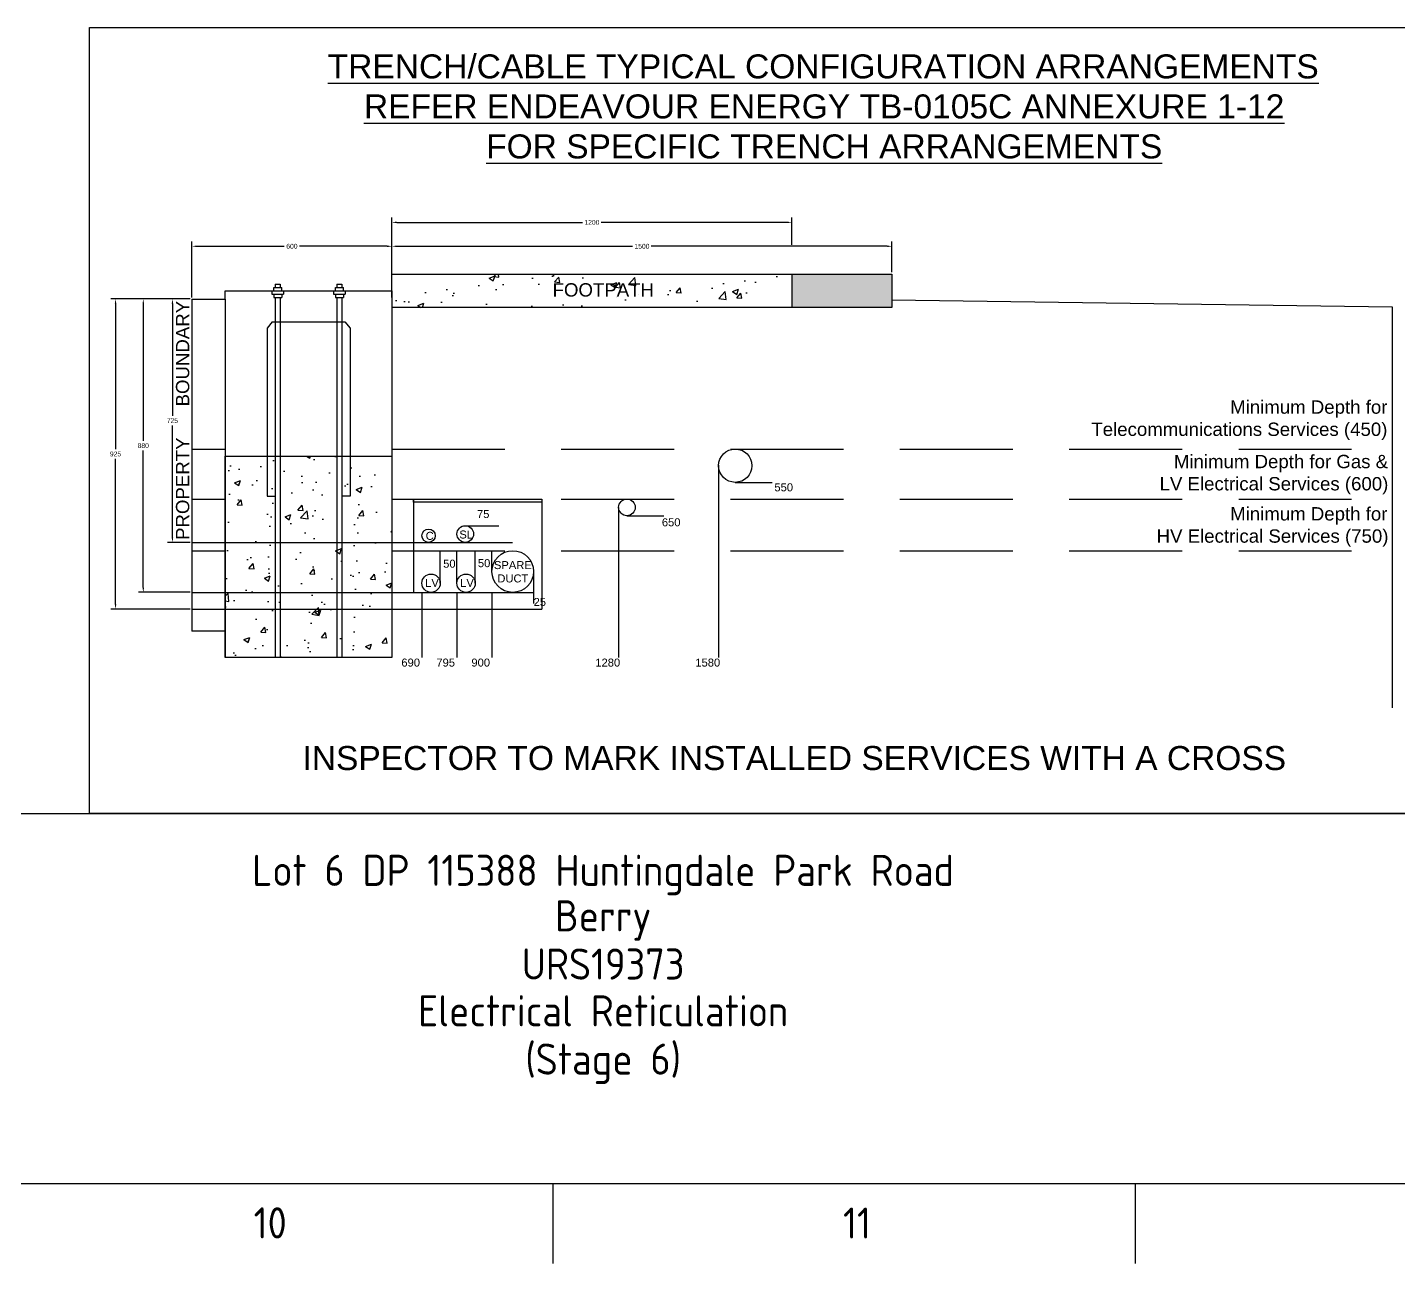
# Paper-space layout 'Retic2' of a CAD drawing. Header units: metres. Extents: x -30 to 845, y -5 to 581.
# Drawn here: x 610.5 to 764.8, y -5.4 to 133.7 of the extents above; entities that cross this region are included whole.
import ezdxf
from ezdxf.enums import TextEntityAlignment as Align

# ---------------------------------------------------------------- set-up
doc = ezdxf.new("R2010")
doc.units = ezdxf.units.M
doc.linetypes.add('DASHED2', pattern=[9.525, 6.35, -3.175])
doc.layers.get('0').update_dxf_attribs({"color": 6})
doc.layers.add('Notes', color=7, linetype='Continuous')
doc.layers.add('SupportsUG_SP_EXT', color=7, linetype='Continuous')
doc.styles.add('iecISOCP', font='isocp.shx')
doc.styles.get("Standard").update_dxf_attribs({"font": 'arial.ttf'})
doc.dimstyles.get("Standard").update_dxf_attribs({"dimtxt": 0.18, "dimasz": 0.18, "dimexe": 0.18, "dimexo": 0.0625, "dimgap": 0.09, "dimtad": 0, "dimtih": 1, "dimtoh": 1, "dimdec": 4, "dimzin": 0, "dimdsep": 46, "dimtxsty": 'Standard', "dimcen": 0.09, "dimadec": 0, "dimazin": 0, "dimtfac": 1, "dimtdec": 4, "dimtofl": 0, "dimtmove": 0, "dimatfit": 3, "dimfxl": 1, "dimtolj": 1, "dimtzin": 0, "dimarcsym": 0})
pattern_1 = [(50, (605.699, 124.722), (6.83193, -0.59772), [0.71438, -7.85813]), (355, (605.699, 124.722), (-1.3216, 7.16462), [0.5715, -6.2865]), (100.451, (606.2686, 124.672), (5.51034, 6.56688), [0.60713, -6.67838]), (46.184, (605.699, 126.627), (10.16546, -1.5766), [1.0716, -11.7872]), (96.636, (606.546, 126.496), (8.9027, 9.2785), [0.9107, -10.0176]), (351.184, (605.699, 126.627), (8.9027, 9.2784), [0.85725, -9.42975]), (21, (606.652, 126.151), (5.68556, -3.83496), [0.71438, -7.85813]), (326, (606.652, 126.151), (2.31758, 6.90705), [0.5715, -6.2865]), (71.4514, (607.1255, 125.831), (8.0031, 3.0721), [0.60713, -6.67838]), (37.5, (605.6992, 124.722), (0.11582, 3.170814), [0, -6.2103, 0, -6.38175, 0, -6.31031]), (7.5, (605.6992, 124.722), (2.50574, 3.75677), [0, -3.63855, 0, -6.06742, 0, -2.40506]), (327.5, (603.5752, 124.722), (5.08465, -0.21483), [0, -2.38125, 0, -7.4295, 0, -9.85838]), (317.5, (602.6227, 124.722), (5.55484, 0.9535), [0, -3.09563, 0, -4.93395, 0, -7.00088])]

# ---------------------------------------------------------------- blocks, each defined once
blk = doc.blocks.new('A1_FRAME_TITLE')
at = {"layer": 'Notes', "linetype": 'Continuous'}
for p, q in [((678.72, 5.97), (678.72, -3.03)), ((744.23, 5.97), (744.23, -3.03))]:
    blk.add_line(p, q, dxfattribs=at)
at = {"layer": 'Notes', "color": 3, "linetype": 'Continuous', "flags": 128}
for points in [[(123.8, 47.62), (844.88, 47.62)], [(-11.55, 5.97), (844.88, 5.97)]]:
    blk.add_lwpolyline(points, dxfattribs=at)
blk.add_attdef('DRAFT_NUM', (9.35, 23.29), '', height=2.5, rotation=90)
at = {"layer": 'Notes', "color": 7, "style": 'iecISOCP'}
for s, p in [('10', (645.06, -0.2)), ('11', (711.36, -0.22))]:
    blk.add_text(s, height=3.5, dxfattribs=at).set_placement(p)
for tag, p in [('CAP_NO', (513.19, 43.46)), ('IE_NUM', (513.05, 37.81)), ('REF_No_1', (335.24, 32.31)), ('REF_1', (362.52, 32.31)), ('GEN_WO', (441.71, 31.76)), ('HV_SWITCH', (513.46, 32.16)), ('REF_No_2', (335.24, 26.31)), ('REF_2', (362.52, 26.31)), ('OH_WO', (441.71, 25.81)), ('UBD_REF', (513.05, 25.83)), ('REF_No_3', (335.24, 20.31)), ('REF_3', (362.52, 20.31)), ('UG_WO', (441.71, 20.05)), ('GIS_MAP_No', (513.05, 20.04)), ('REF_No_4', (335.24, 14.31)), ('REF_4', (362.52, 14.31)), ('SUB_WO', (441.71, 13.81)), ('HV_OP_DIAG', (513.33, 14.2)), ('LGA', (512.95, 7.78))]:
    blk.add_attdef(tag, p, '', height=2.5, dxfattribs=at)
at = {"layer": 'Notes', "style": 'iecISOCP'}
for tag, p in [('T1', (684.37, 39.47)), ('T2', (684.37, 34.35)), ('T3', (684.37, 28.92)), ('T4', (684.37, 23.66)), ('T5', (684.37, 18.23)), ('T6', (684.37, 12.97))]:
    blk.add_attdef(tag, text='', height=3.5, dxfattribs=at).set_placement(p, align=Align.CENTER)
at = {"layer": 'Notes', "color": 7, "style": 'iecISOCP'}
for tag, p in [('scale', (567.76, 33.27)), ('DRAWN', (567.76, 24.93)), ('DATE', (567.76, 16.88)), ('CHD', (567.76, 8.37)), ('DESIGN', (605.62, 9.15))]:
    blk.add_attdef(tag, text='', height=2.5, dxfattribs=at).set_placement(p, align=Align.CENTER)
at = {"layer": 'Notes', "color": 4, "style": 'iecISOCP'}
blk.add_attdef('NUM', text='', height=7, dxfattribs=at).set_placement((812.88, 20.12), align=Align.MIDDLE_CENTER)
at = {"layer": 'Notes', "color": 1, "style": 'iecISOCP'}
blk.add_attdef('REV', text='', height=5, dxfattribs=at).set_placement((840.57, 17.1), align=Align.CENTER)
at = {"layer": 'Notes', "color": 7, "style": 'iecISOCP'}
for tag, p in [('NS', (811.23, 8.12)), ('SHTS', (825.93, 8.12))]:
    blk.add_attdef(tag, text='', height=2.5, dxfattribs=at).set_placement(p, align=Align.MIDDLE)
at = {"layer": 'Notes', "style": 'iecISOCP'}
blk.add_attdef('ExportID', (-11.47, 2.39), '', height=2.5, dxfattribs=at)
at = {"layer": 'Notes', "style": 'iecISOCP', "flags": 1}
for tag, p in [('ProjectType', (-6.37, -26.8)), ('ProjectNumber', (3.01, -26.82)), ('DrawingNumber', (14.96, -26.8)), ('ProjectDescription', (27.02, -26.83)), ('ExportDate', (39.74, -26.79)), ('ExportUserName', (48.61, -26.8)), ('DesignerCompanyName', (60.94, -26.79)), ('ExportAreaOfInterest', (76.55, -26.81)), ('GIS_SUCCESS', (91.45, -26.78)), ('CAD_SUCCESS', (101.24, -26.78)), ('DEPOTCODE', (111.56, -26.88)), ('ExportCategories', (119.53, -26.8)), ('Comments', (133.84, -26.88))]:
    blk.add_attdef(tag, p, '', height=1, dxfattribs=at)
blk = doc.blocks.new('*D93')
at = {"color": 0, "lineweight": -2, "transparency": 16777216}
for p, q in [((628.84, 103.1), (626.3, 103.1)), ((626.84, 102.56), (626.84, 89.96)), ((626.84, 76.26), (626.84, 88.86)), ((628.84, 75.72), (626.3, 75.72))]:
    blk.add_line(p, q, dxfattribs=at)
at = {"color": 0, "lineweight": 0, "transparency": 16777216}
for points in [[(626.75, 102.56), (626.93, 102.56), (626.84, 103.1)], [(626.75, 76.26), (626.93, 76.26), (626.84, 75.72)]]:
    blk.add_solid(points, dxfattribs=at)
at = {"layer": 'Defpoints', "color": 0, "lineweight": 0, "transparency": 16777216}
for p in [(629.03, 103.1), (626.84, 75.72), (629.03, 75.72)]:
    blk.add_point(p, dxfattribs=at)
at = {"color": 0, "transparency": 16777216, "insert": (626.84, 89.41), "char_height": 0.54, "attachment_point": 5}
blk.add_mtext('\\A1;725', dxfattribs=at)
blk = doc.blocks.new('*D94')
at = {"color": 0, "lineweight": -2, "transparency": 16777216}
for p, q in [((628.84, 103.1), (623.02, 103.1)), ((623.56, 102.56), (623.56, 87.14)), ((623.56, 70.64), (623.56, 86.05)), ((628.84, 70.1), (623.02, 70.1))]:
    blk.add_line(p, q, dxfattribs=at)
at = {"color": 0, "lineweight": 0, "transparency": 16777216}
for points in [[(623.47, 102.56), (623.65, 102.56), (623.56, 103.1)], [(623.47, 70.64), (623.65, 70.64), (623.56, 70.1)]]:
    blk.add_solid(points, dxfattribs=at)
at = {"layer": 'Defpoints', "color": 0, "lineweight": 0, "transparency": 16777216}
for p in [(629.03, 103.1), (623.56, 70.1), (629.03, 70.1)]:
    blk.add_point(p, dxfattribs=at)
at = {"color": 0, "transparency": 16777216, "insert": (623.56, 86.6), "char_height": 0.54, "attachment_point": 5}
blk.add_mtext('\\A1;880', dxfattribs=at)
blk = doc.blocks.new('*D95')
at = {"color": 0, "lineweight": -2, "transparency": 16777216}
for p, q in [((628.84, 103.1), (619.9, 103.1)), ((620.44, 102.56), (620.44, 86.21)), ((620.44, 68.76), (620.44, 85.11)), ((628.84, 68.22), (619.9, 68.22))]:
    blk.add_line(p, q, dxfattribs=at)
at = {"color": 0, "lineweight": 0, "transparency": 16777216}
for points in [[(620.35, 102.56), (620.53, 102.56), (620.44, 103.1)], [(620.35, 68.76), (620.53, 68.76), (620.44, 68.22)]]:
    blk.add_solid(points, dxfattribs=at)
at = {"layer": 'Defpoints', "color": 0, "lineweight": 0, "transparency": 16777216}
for p in [(629.03, 103.1), (620.44, 68.22), (629.03, 68.22)]:
    blk.add_point(p, dxfattribs=at)
at = {"color": 0, "transparency": 16777216, "insert": (620.44, 85.66), "char_height": 0.54, "attachment_point": 5}
blk.add_mtext('\\A1;925', dxfattribs=at)
blk = doc.blocks.new('*D96')
at = {"color": 0, "lineweight": -2, "transparency": 16777216}
for p, q in [((629.03, 103.28), (629.03, 109.57)), ((651.53, 103.28), (651.53, 109.57)), ((629.57, 109.03), (639.41, 109.03)), ((650.99, 109.03), (641.15, 109.03))]:
    blk.add_line(p, q, dxfattribs=at)
at = {"color": 0, "lineweight": 0, "transparency": 16777216}
for points in [[(629.57, 109.12), (629.57, 108.94), (629.03, 109.03)], [(650.99, 109.12), (650.99, 108.94), (651.53, 109.03)]]:
    blk.add_solid(points, dxfattribs=at)
at = {"layer": 'Defpoints', "color": 0, "lineweight": 0, "transparency": 16777216}
for p in [(651.53, 109.03), (629.03, 103.1), (651.53, 103.1)]:
    blk.add_point(p, dxfattribs=at)
at = {"color": 0, "transparency": 16777216, "insert": (640.28, 109.03), "char_height": 0.54, "attachment_point": 5}
blk.add_mtext('\\A1;600', dxfattribs=at)
blk = doc.blocks.new('*D97')
at = {"color": 0, "lineweight": -2, "transparency": 16777216}
for p, q in [((651.53, 106.1), (651.53, 109.57)), ((707.78, 106.1), (707.78, 109.57)), ((652.07, 109.03), (678.61, 109.03)), ((707.24, 109.03), (680.71, 109.03))]:
    blk.add_line(p, q, dxfattribs=at)
at = {"color": 0, "lineweight": 0, "transparency": 16777216}
for points in [[(652.07, 109.12), (652.07, 108.94), (651.53, 109.03)], [(707.24, 109.12), (707.24, 108.94), (707.78, 109.03)]]:
    blk.add_solid(points, dxfattribs=at)
at = {"layer": 'Defpoints', "color": 0, "lineweight": 0, "transparency": 16777216}
for p in [(707.78, 109.03), (651.53, 105.91), (707.78, 105.91)]:
    blk.add_point(p, dxfattribs=at)
at = {"color": 0, "transparency": 16777216, "insert": (679.66, 109.03), "char_height": 0.54, "attachment_point": 5}
blk.add_mtext('\\A1;1500', dxfattribs=at)
blk = doc.blocks.new('*D98')
at = {"color": 0, "lineweight": -2, "transparency": 16777216}
for p, q in [((651.53, 106.1), (651.53, 112.26)), ((652.07, 111.72), (672.98, 111.72)), ((695.99, 111.72), (675.08, 111.72)), ((696.53, 109.21), (696.53, 112.26))]:
    blk.add_line(p, q, dxfattribs=at)
at = {"color": 0, "lineweight": 0, "transparency": 16777216}
for points in [[(652.07, 111.81), (652.07, 111.63), (651.53, 111.72)], [(695.99, 111.81), (695.99, 111.63), (696.53, 111.72)]]:
    blk.add_solid(points, dxfattribs=at)
at = {"layer": 'Defpoints', "color": 0, "lineweight": 0, "transparency": 16777216}
for p in [(696.53, 111.72), (696.53, 109.03), (651.53, 105.91)]:
    blk.add_point(p, dxfattribs=at)
at = {"color": 0, "transparency": 16777216, "insert": (674.03, 111.72), "char_height": 0.54, "attachment_point": 5}
blk.add_mtext('\\A1;1200', dxfattribs=at)
blk = doc.blocks.new('*D107')
at = {"color": 0, "lineweight": -2, "transparency": 16777216}
for p, q in [((628.84, 103.1), (626.3, 103.1)), ((626.84, 102.56), (626.84, 89.96)), ((626.84, 76.26), (626.84, 88.86)), ((628.84, 75.72), (626.3, 75.72))]:
    blk.add_line(p, q, dxfattribs=at)
at = {"color": 0, "lineweight": 0, "transparency": 16777216}
for points in [[(626.75, 102.56), (626.93, 102.56), (626.84, 103.1)], [(626.75, 76.26), (626.93, 76.26), (626.84, 75.72)]]:
    blk.add_solid(points, dxfattribs=at)
at = {"layer": 'Defpoints', "color": 0, "lineweight": 0, "transparency": 16777216}
for p in [(629.03, 103.1), (626.84, 75.72), (629.03, 75.72)]:
    blk.add_point(p, dxfattribs=at)
at = {"color": 0, "transparency": 16777216, "insert": (626.84, 89.41), "char_height": 0.54, "attachment_point": 5}
blk.add_mtext('\\A1;725', dxfattribs=at)
blk = doc.blocks.new('*D108')
at = {"color": 0, "lineweight": -2, "transparency": 16777216}
for p, q in [((628.84, 103.1), (623.02, 103.1)), ((623.56, 102.56), (623.56, 87.14)), ((623.56, 70.64), (623.56, 86.05)), ((628.84, 70.1), (623.02, 70.1))]:
    blk.add_line(p, q, dxfattribs=at)
at = {"color": 0, "lineweight": 0, "transparency": 16777216}
for points in [[(623.47, 102.56), (623.65, 102.56), (623.56, 103.1)], [(623.47, 70.64), (623.65, 70.64), (623.56, 70.1)]]:
    blk.add_solid(points, dxfattribs=at)
at = {"layer": 'Defpoints', "color": 0, "lineweight": 0, "transparency": 16777216}
for p in [(629.03, 103.1), (623.56, 70.1), (629.03, 70.1)]:
    blk.add_point(p, dxfattribs=at)
at = {"color": 0, "transparency": 16777216, "insert": (623.56, 86.6), "char_height": 0.54, "attachment_point": 5}
blk.add_mtext('\\A1;880', dxfattribs=at)
blk = doc.blocks.new('*D109')
at = {"color": 0, "lineweight": -2, "transparency": 16777216}
for p, q in [((628.84, 103.1), (619.9, 103.1)), ((620.44, 102.56), (620.44, 86.21)), ((620.44, 68.76), (620.44, 85.11)), ((628.84, 68.22), (619.9, 68.22))]:
    blk.add_line(p, q, dxfattribs=at)
at = {"color": 0, "lineweight": 0, "transparency": 16777216}
for points in [[(620.35, 102.56), (620.53, 102.56), (620.44, 103.1)], [(620.35, 68.76), (620.53, 68.76), (620.44, 68.22)]]:
    blk.add_solid(points, dxfattribs=at)
at = {"layer": 'Defpoints', "color": 0, "lineweight": 0, "transparency": 16777216}
for p in [(629.03, 103.1), (620.44, 68.22), (629.03, 68.22)]:
    blk.add_point(p, dxfattribs=at)
at = {"color": 0, "transparency": 16777216, "insert": (620.44, 85.66), "char_height": 0.54, "attachment_point": 5}
blk.add_mtext('\\A1;925', dxfattribs=at)
blk = doc.blocks.new('*D110')
at = {"color": 0, "lineweight": -2, "transparency": 16777216}
for p, q in [((629.03, 103.28), (629.03, 109.57)), ((651.53, 103.28), (651.53, 109.57)), ((629.57, 109.03), (639.41, 109.03)), ((650.99, 109.03), (641.15, 109.03))]:
    blk.add_line(p, q, dxfattribs=at)
at = {"color": 0, "lineweight": 0, "transparency": 16777216}
for points in [[(629.57, 109.12), (629.57, 108.94), (629.03, 109.03)], [(650.99, 109.12), (650.99, 108.94), (651.53, 109.03)]]:
    blk.add_solid(points, dxfattribs=at)
at = {"layer": 'Defpoints', "color": 0, "lineweight": 0, "transparency": 16777216}
for p in [(651.53, 109.03), (629.03, 103.1), (651.53, 103.1)]:
    blk.add_point(p, dxfattribs=at)
at = {"color": 0, "transparency": 16777216, "insert": (640.28, 109.03), "char_height": 0.54, "attachment_point": 5}
blk.add_mtext('\\A1;600', dxfattribs=at)

psp = doc.layouts.new('Retic2')

# ---------------------------------------------------------------- hatches: boundary and pattern name
h = psp.add_hatch()
h.set_pattern_fill('AR-CONC', color=8, scale=0.0375, style=0)
h.set_pattern_definition(pattern_1)
h.paths.add_polyline_path([(696.53109, 105.90985), (651.53109, 105.90985), (651.53109, 104.03485), (651.53109, 102.15985), (696.53109, 102.15985)])
psp.add_hatch(color=252).paths.add_polyline_path([(696.53109, 105.90985), (696.53109, 102.15985), (707.78109, 102.15985), (707.78109, 105.90985)])
h = psp.add_hatch()
h.set_pattern_fill('AR-CONC', color=8, scale=0.0375, style=0)
h.set_pattern_definition(pattern_1)
h.paths.add_polyline_path([(632.78109, 85.43008), (651.53109, 85.43008), (651.53109, 62.78485), (632.78109, 62.78485)])
h = psp.add_hatch()
h.set_pattern_fill('AR-CONC', color=8, scale=0.0375, style=0)
h.set_pattern_definition([(50, (605.699, 124.722), (6.83193, -0.5977), [0.7144, -7.8581]), (355, (605.699, 124.722), (-1.3216, 7.1646), [0.5715, -6.2865]), (100.451, (606.2686, 124.672), (5.51034, 6.5669), [0.6071, -6.6784]), (46.184, (605.699, 126.627), (10.1655, -1.5766), [1.0716, -11.7872]), (96.636, (606.546, 126.496), (8.9027, 9.2785), [0.9107, -10.0176]), (351.184, (605.699, 126.627), (8.9027, 9.2784), [0.8573, -9.4298]), (21, (606.652, 126.151), (5.68556, -3.83496), [0.7144, -7.8581]), (326, (606.652, 126.151), (2.3176, 6.90705), [0.5715, -6.2865]), (71.451, (607.1255, 125.831), (8.0031, 3.0721), [0.6071, -6.6784]), (37.5, (605.6992, 124.722), (0.11582, 3.170814), [0, -6.2103, 0, -6.38175, 0, -6.31031]), (7.5, (605.6992, 124.722), (2.50574, 3.75677), [0, -3.63855, 0, -6.06742, 0, -2.40506]), (327.5, (603.5752, 124.722), (5.08465, -0.21483), [0, -2.38125, 0, -7.4295, 0, -9.85838]), (317.5, (602.6227, 124.722), (5.55484, 0.9535), [0, -3.09563, 0, -4.93395, 0, -7.00088])])
h.paths.add_polyline_path([(632.78109, 85.43008), (651.53109, 85.43008), (651.53109, 62.78485), (632.78109, 62.78485)])

# ---------------------------------------------------------------- linework, layer by layer
at = {"color": 7}
for p, q in [((651.53109, 104.03485), (651.53109, 105.90985)), ((651.53109, 105.90985), (696.53109, 105.90985)), ((651.53109, 104.03485), (651.53109, 105.90985)), ((696.53109, 105.90985), (696.53109, 102.15985)), ((696.53109, 105.90985), (707.78109, 105.90985)), ((707.78109, 105.90985), (707.78109, 102.15985)), ((632.78109, 103.09735), (632.78109, 104.03485)), ((632.78109, 104.03485), (651.53109, 104.03485)), ((632.78109, 103.09735), (632.78109, 104.03485)), ((632.78109, 104.03485), (651.53109, 104.03485)), ((638.03109, 104.03485), (638.03109, 103.65108)), ((638.03109, 104.03485), (638.03109, 103.65108)), ((638.03109, 103.65108), (639.34359, 103.65108)), ((638.03109, 103.65108), (639.34359, 103.65108)), ((638.23965, 104.40985), (639.13504, 104.40985)), ((638.23965, 104.03485), (638.23965, 104.40985)), ((638.23965, 104.40985), (639.13504, 104.40985)), ((638.23965, 104.03485), (638.23965, 104.40985)), ((638.23965, 103.65108), (638.23965, 103.27608)), ((638.23965, 103.65108), (638.23965, 103.27608)), ((638.40609, 104.78485), (638.40609, 104.40985)), ((638.40609, 104.78485), (638.96859, 104.78485)), ((638.40609, 104.78485), (638.40609, 104.40985)), ((638.40609, 104.78485), (638.96859, 104.78485)), ((638.96859, 104.78485), (638.96859, 104.40985)), ((638.96859, 104.78485), (638.96859, 104.40985)), ((639.13504, 104.03485), (639.13504, 104.40985)), ((639.13504, 104.03485), (639.13504, 104.40985)), ((639.13504, 103.65108), (639.13504, 103.27608)), ((639.13504, 103.65108), (639.13504, 103.27608)), ((639.34359, 104.03485), (639.34359, 103.65108)), ((639.34359, 104.03485), (639.34359, 103.65108)), ((644.96859, 104.03485), (644.96859, 103.65108)), ((644.96859, 104.03485), (644.96859, 103.65108)), ((644.96859, 103.65108), (646.28109, 103.65108)), ((644.96859, 103.65108), (646.28109, 103.65108)), ((645.17715, 104.40985), (646.07254, 104.40985)), ((645.17715, 104.03485), (645.17715, 104.40985)), ((645.17715, 104.40985), (646.07254, 104.40985)), ((645.17715, 104.03485), (645.17715, 104.40985)), ((645.17715, 103.65108), (645.17715, 103.27608)), ((645.17715, 103.65108), (645.17715, 103.27608)), ((645.34359, 104.78485), (645.34359, 104.40985)), ((645.34359, 104.78485), (645.90609, 104.78485)), ((645.34359, 104.78485), (645.34359, 104.40985)), ((645.34359, 104.78485), (645.90609, 104.78485)), ((645.90609, 104.78485), (645.90609, 104.40985)), ((645.90609, 104.78485), (645.90609, 104.40985)), ((646.07254, 104.03485), (646.07254, 104.40985)), ((646.07254, 104.03485), (646.07254, 104.40985)), ((646.07254, 103.65108), (646.07254, 103.27608)), ((646.07254, 103.65108), (646.07254, 103.27608)), ((646.28109, 104.03485), (646.28109, 103.65108)), ((646.28109, 104.03485), (646.28109, 103.65108)), ((651.53109, 104.03485), (651.53109, 62.78485)), ((651.53109, 104.03485), (651.53109, 102.15985)), ((651.53109, 104.03485), (651.53109, 62.78485)), ((651.53109, 104.03485), (651.53109, 102.15985)), ((629.03109, 103.09735), (629.03109, 65.72898)), ((629.03109, 103.09735), (632.78109, 103.09735)), ((629.03109, 103.09735), (629.03109, 65.72898)), ((629.03109, 103.09735), (632.78109, 103.09735)), ((632.78109, 103.09735), (632.78109, 62.78485)), ((632.78109, 103.09735), (632.78109, 62.78485)), ((638.23965, 103.27608), (639.13504, 103.27608)), ((638.23965, 103.27608), (639.13504, 103.27608)), ((638.40609, 103.27608), (638.40609, 62.78485)), ((638.40609, 103.27608), (638.40609, 62.78485)), ((638.96859, 103.27608), (638.96859, 62.78485)), ((638.96859, 103.27608), (638.96859, 62.78485)), ((645.17715, 103.27608), (646.07254, 103.27608)), ((645.17715, 103.27608), (646.07254, 103.27608)), ((645.34359, 103.27608), (645.34359, 62.78485)), ((645.34359, 103.27608), (645.34359, 62.78485)), ((645.90609, 103.27608), (645.90609, 62.78485)), ((645.90609, 103.27608), (645.90609, 62.78485)), ((696.53109, 102.15985), (651.53109, 102.15985)), ((707.78109, 102.15985), (696.53109, 102.15985)), ((707.77999, 102.99346), (764.02888, 102.21242)), ((764.02888, 102.21242), (764.02888, 57.114)), ((638.07064, 100.53192), (637.49505, 99.80173)), ((638.07064, 100.53192), (637.49505, 99.80173)), ((638.07064, 100.53192), (646.24155, 100.53192)), ((638.07064, 100.53192), (646.24155, 100.53192)), ((646.24155, 100.53192), (646.81714, 99.80173)), ((646.24155, 100.53192), (646.81714, 99.80173)), ((637.49505, 99.80173), (637.49505, 80.91591)), ((637.49505, 99.80173), (637.49505, 80.91591)), ((646.81714, 99.80173), (646.81714, 80.91591)), ((646.81714, 99.80173), (646.81714, 80.91591)), ((632.78109, 85.43008), (651.53109, 85.43008)), ((632.78109, 85.43008), (651.53109, 85.43008)), ((688.28109, 84.41317), (688.28109, 62.78485)), ((637.49505, 80.91591), (638.40609, 80.91591)), ((637.49505, 80.91591), (638.40609, 80.91591)), ((646.81714, 80.91591), (645.90609, 80.91591)), ((646.81714, 80.91591), (645.90609, 80.91591)), ((653.96859, 80.59735), (653.96859, 70.09735)), ((653.96859, 80.59735), (653.96859, 70.09735)), ((668.40609, 80.59735), (668.40609, 68.22235)), ((677.03109, 79.65985), (677.03109, 62.78485)), ((629.03109, 68.22235), (668.40609, 68.22235)), ((632.78109, 65.72898), (629.03109, 65.72898)), ((632.78109, 65.72898), (629.03109, 65.72898)), ((651.53109, 62.78485), (632.78109, 62.78485)), ((651.53109, 62.78485), (632.78109, 62.78485))]:
    psp.add_line(p, q, dxfattribs=at)
at = {"color": 7, "linetype": 'DASHED2', "ltscale": 2}
for p, q in [((629.03109, 86.22235), (632.78109, 86.22235)), ((629.03109, 86.22235), (632.78109, 86.22235)), ((651.53109, 86.22235), (764.02888, 86.22235)), ((629.03109, 80.59735), (632.78109, 80.59735)), ((629.03109, 80.59735), (632.78109, 80.59735)), ((651.53109, 80.59735), (764.02888, 80.59735)), ((629.03109, 74.78443), (632.78109, 74.78443)), ((629.03109, 74.78443), (632.78109, 74.78443)), ((651.53109, 74.78443), (764.02888, 74.78443))]:
    psp.add_line(p, q, dxfattribs=at)
at = {"color": 8}
for p, q in [((690.15609, 82.47235), (694.2916, 82.47235)), ((677.96859, 78.72235), (682.1041, 78.72235)), ((659.78109, 77.59735), (663.53846, 77.59735)), ((659.78109, 77.59735), (663.53846, 77.59735)), ((629.03109, 75.72235), (665.08793, 75.72235)), ((656.96859, 71.1286), (656.96859, 74.78443)), ((656.96859, 71.1286), (656.96859, 74.78443)), ((658.84359, 71.1286), (658.84359, 74.78443)), ((658.84359, 71.1286), (658.84359, 74.78443)), ((660.90609, 71.1286), (660.90609, 74.78443)), ((660.90609, 71.1286), (660.90609, 74.78443)), ((662.78109, 72.44068), (662.78109, 74.78443)), ((662.78109, 72.44068), (662.78109, 74.78443)), ((667.46859, 72.44068), (667.46859, 68.83653)), ((629.03109, 70.09735), (667.46859, 70.09735)), ((654.90609, 70.09735), (654.90609, 62.78485)), ((654.90609, 70.09735), (654.90609, 62.78485)), ((658.84359, 70.09735), (658.84359, 62.78485)), ((658.84359, 70.09735), (658.84359, 62.78485)), ((662.78109, 70.09735), (662.78109, 62.78485)), ((662.78109, 70.09735), (662.78109, 62.78485))]:
    psp.add_line(p, q, dxfattribs=at)
at = {"color": 7}
for points in [[(617.49334, 133.65029), (768.36795, 133.65029), (768.36795, 45.22846), (617.49334, 45.22846)], [(632.78109, 85.43008), (651.53109, 85.43008), (651.53109, 62.78485), (632.78109, 62.78485)], [(632.78109, 85.43008), (651.53109, 85.43008), (651.53109, 62.78485), (632.78109, 62.78485)], [(653.96859, 80.59735), (668.40609, 80.59735), (668.40609, 80.24096), (653.96859, 80.24096)]]:
    psp.add_lwpolyline(points, close=True, dxfattribs=at)
for centre, radius in [((690.15609, 84.34735), 1.875), ((677.96859, 79.65985), 0.9375), ((655.65609, 76.47235), 0.75), ((655.65609, 76.47235), 0.75), ((659.78109, 76.65985), 0.9375), ((659.78109, 76.65985), 0.9375), ((665.12484, 72.44068), 2.34375), ((655.93734, 71.1286), 1.03125), ((655.93734, 71.1286), 1.03125), ((659.87484, 71.1286), 1.03125), ((659.87484, 71.1286), 1.03125)]:
    psp.add_circle(centre, radius, dxfattribs=at)

# ---------------------------------------------------------------- block references
at = {"layer": 'SupportsUG_SP_EXT'}
ref = psp.add_blockref('A1_FRAME_TITLE', (-9.082, -2.39), dxfattribs=at)
ref.add_attrib('T1', 'Lot 6 DP 115388 Huntingdale Park Road', dxfattribs={"layer": 'Notes', "height": 3.5, "style": 'iecISOCP'}).set_placement((675.29152, 37.07538), align=Align.CENTER)
ref.add_attrib('T2', 'Berry', dxfattribs={"layer": 'Notes', "height": 3.5, "style": 'iecISOCP'}).set_placement((675.29152, 31.95626), align=Align.CENTER)
ref.add_attrib('T3', 'URS19373', dxfattribs={"layer": 'Notes', "height": 3.5, "style": 'iecISOCP'}).set_placement((675.29152, 26.53), align=Align.CENTER)
ref.add_attrib('T4', 'Electrical Reticulation', dxfattribs={"layer": 'Notes', "height": 3.5, "style": 'iecISOCP'}).set_placement((675.29152, 21.26749), align=Align.CENTER)
ref.add_attrib('T5', '(Stage 6)', dxfattribs={"layer": 'Notes', "height": 3.5, "style": 'iecISOCP'}).set_placement((675.29152, 15.84122), align=Align.CENTER)

# ---------------------------------------------------------------- texts
at = {"color": 7, "lineweight": -3, "attachment_point": 1}
for s, insert, char_height in [('\\pi-55.604;{\\LTRENCH/CABLE TYPICAL CONFIGURATION ARRANGEMENTS \\P\\pi-51.525;REFER ENDEAVOUR ENERGY TB-0105C ANNEXURE 1-12 \\P\\pi-37.783;FOR SPECIFIC TRENCH ARRANGEMENTS}', (699.9099, 130.61591), 2.7), ('\\pi-5.5339;FOOTPATH', (675.13642, 104.87489), 1.5), ('\\pi-17.573;Minimum Depth for \\P\\pi-33.183;Telecommunications Services (450) ', (763.39124, 91.6928), 1.5), ('\\pi-23.902;Minimum Depth for Gas & \\P\\pi-25.508;LV Electrical Services (600) ', (763.39124, 85.56533), 1.5), ('\\pi-0.9927;550', (695.54696, 82.36333), 0.9), ('75', (661.0994, 79.35717), 0.9), ('75', (661.0994, 79.35717), 0.9), ('\\pi-17.573;Minimum Depth for  \\P\\pi-25.842;HV Electrical Services (750)', (763.39124, 79.68103), 1.5), ('\\pi-0.99516;650', (682.88935, 78.4272), 0.9), ('\\pi-0.39782;C', (655.72676, 76.90222), 0.9), ('\\pi-0.39782;C', (655.72676, 76.90222), 0.9), ('\\pi-0.71828;SL', (659.83237, 77.05388), 0.9), ('\\pi-0.71828;SL', (659.83237, 77.05388), 0.9), ('50', (657.29408, 73.77001), 0.9), ('50', (657.29408, 73.77001), 0.9), ('50', (661.19967, 73.82968), 0.9), ('50', (661.19967, 73.82968), 0.9), ('\\pi-2.0692;SPARE\\P\\pi-1.6849;DUCT', (665.07444, 73.61296), 0.9), ('\\pi-0.71797;LV', (655.98862, 71.61638), 0.9), ('\\pi-0.71797;LV', (655.98862, 71.61638), 0.9), ('\\pi-0.71797;LV', (659.92612, 71.61638), 0.9), ('\\pi-0.71797;LV', (659.92612, 71.61638), 0.9), ('25', (667.46859, 69.46604), 0.9), ('\\pi-0.99516;690', (653.58683, 62.64618), 0.9), ('\\pi-0.99516;690', (653.58683, 62.64618), 0.9), ('\\pi-0.99393;795', (657.52433, 62.64618), 0.9), ('\\pi-0.99393;795', (657.52433, 62.64618), 0.9), ('\\pi-0.9927;900', (661.46183, 62.64618), 0.9), ('\\pi-0.9927;900', (661.46183, 62.64618), 0.9), ('\\pi-1.3;1280', (675.71183, 62.64618), 0.9), ('\\pi-1.3;1580', (686.96183, 62.64618), 0.9), ('\\pi-55.055;INSPECTOR TO MARK INSTALLED SERVICES WITH A CROSS', (696.52586, 52.80699), 2.7)]:
    psp.add_mtext(s, dxfattribs=dict(at, insert=insert, char_height=char_height))
at = {"color": 7, "lineweight": -3, "insert": (627.23329, 75.99326), "char_height": 1.5, "attachment_point": 1, "rotation": 90}
psp.add_mtext('PROPERTY      BOUNDARY', dxfattribs=at)
psp.add_mtext('PROPERTY      BOUNDARY', dxfattribs=at)

# ---------------------------------------------------------------- dimensions: what is measured, and where the dimension line sits
at = {"color": 7}
for base, p1, p2, text, picture, middle in [((696.53109, 111.72383), (651.53109, 105.90985), (696.53109, 109.02688), '1200', '*D98', (674.03109, 111.72383)), ((651.53109, 109.02688), (629.03109, 103.09735), (651.53109, 103.09735), '600', '*D96', (640.28109, 109.02688)), ((651.53109, 109.02688), (629.03109, 103.09735), (651.53109, 103.09735), '600', '*D110', (640.28109, 109.02688)), ((707.78109, 109.02688), (651.53109, 105.90985), (707.78109, 105.90985), '1500', '*D97', (679.65609, 109.02688))]:
    dim = psp.add_linear_dim(base=base, p1=p1, p2=p2, text=text, dimstyle='Standard', override={"dimscale": 3, "dimfxl": 1.25}, dxfattribs=at)
    dim.commit()
    dim.dimension.update_dxf_attribs({"geometry": picture, "text_midpoint": middle})
for p2, distance, text, picture, middle in [((629.03109, 68.22235), -8.58937, '925', '*D95', (620.44172, 85.65985)), ((629.03109, 68.22235), -8.58937, '925', '*D109', (620.44172, 85.65985)), ((629.03109, 70.09735), -5.47152, '880', '*D94', (623.55957, 86.59735)), ((629.03109, 70.09735), -5.47152, '880', '*D108', (623.55957, 86.59735)), ((629.03109, 75.72235), -2.1938, '725', '*D93', (626.8373, 89.40985)), ((629.03109, 75.72235), -2.1938, '725', '*D107', (626.8373, 89.40985))]:
    dim = psp.add_aligned_dim(p1=(629.03109, 103.09735), p2=p2, distance=distance, text=text, dimstyle='Standard', override={"dimscale": 3, "dimfxl": 1.25}, dxfattribs=at)
    dim.commit()
    dim.dimension.update_dxf_attribs({"geometry": picture, "text_midpoint": middle})

doc.saveas('drawing.dxf')
